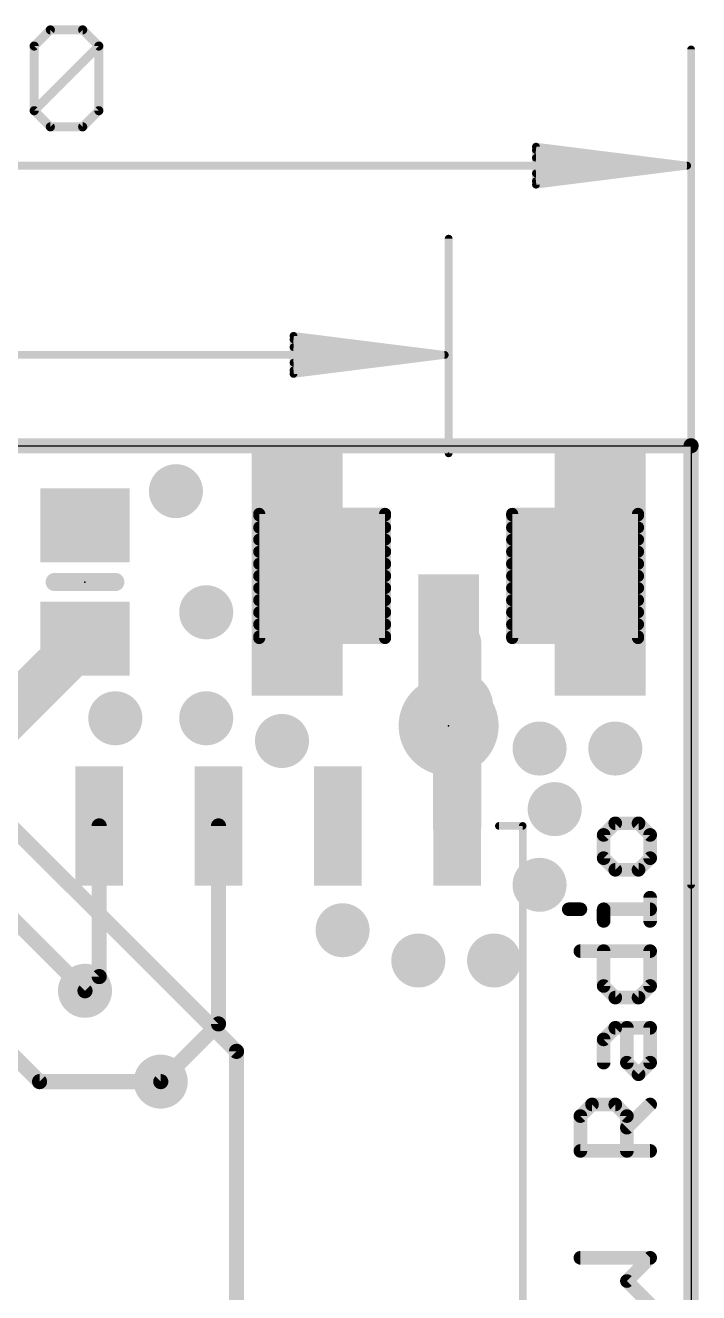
# Model space of a CAD drawing. Extents: x -7.1 to 25.8, y -5.3 to 36.3.
# Drawn here: x 14.49 to 25.78, y 15 to 36.26 of the extents above; entities that cross this region are included whole.
import ezdxf

# ---------------------------------------------------------------- set-up
doc = ezdxf.new("R2010")
doc.units = 0
for name, color, linetype in [('1', 12, 'CONTINUOUS'), ('16', 132, 'CONTINUOUS'), ('17', 110, 'CONTINUOUS'), ('18', 110, 'CONTINUOUS'), ('20', 53, 'CONTINUOUS'), ('21', 40, 'CONTINUOUS'), ('23', 53, 'CONTINUOUS'), ('47', 253, 'CONTINUOUS')]:
    doc.layers.add(name, color=color, linetype=linetype)

# ---------------------------------------------------------------- blocks, each defined once
blk = doc.blocks.new('RECT')
blk.add_solid([(-0.5, -0.5), (0.5, -0.5), (-0.5, 0.5), (0.5, 0.5)])
blk = doc.blocks.new('ROUNDP')
at = {"const_width": 0.5}
blk.add_lwpolyline([(0, -0.25, 1), (0, 0.25, 1), (0, -0.25)], format="xyb", dxfattribs=at)
blk = doc.blocks.new('ROUNDV')
at = {"const_width": 0.5}
blk.add_lwpolyline([(0, -0.25, 1), (0, 0.25, 1), (0, -0.25)], format="xyb", dxfattribs=at)

msp = doc.modelspace()

# ---------------------------------------------------------------- linework, layer by layer
at = {"layer": '1'}
for points, const_width in [([(0.254, 29.21), (25.654, 29.21)], 0.254), ([(25.654, 29.21), (25.654, 0)], 0.254), ([(18.415, 25.9842), (18.415, 28.067)], 0.2032), ([(18.415, 28.067), (20.5248, 28.067)], 0.2032), ([(18.415, 28.0416), (20.5248, 28.0416)], 0.2032), ([(20.5248, 28.067), (20.5248, 25.9842)], 0.2032), ([(22.6552, 28.067), (24.765, 28.067)], 0.2032), ([(22.6552, 25.9842), (22.6552, 28.067)], 0.2032), ([(22.6552, 28.0416), (24.765, 28.0416)], 0.2032), ([(24.765, 28.067), (24.765, 25.9842)], 0.2032), ([(18.415, 27.8384), (20.5248, 27.8384)], 0.2032), ([(22.6552, 27.8384), (24.765, 27.8384)], 0.2032), ([(18.415, 27.6352), (20.5248, 27.6352)], 0.2032), ([(22.6552, 27.6352), (24.765, 27.6352)], 0.2032), ([(18.415, 27.432), (20.5248, 27.432)], 0.2032), ([(22.6552, 27.432), (24.765, 27.432)], 0.2032), ([(18.415, 27.2288), (20.5248, 27.2288)], 0.2032), ([(22.6552, 27.2288), (24.765, 27.2288)], 0.2032), ([(18.415, 27.0256), (20.5248, 27.0256)], 0.2032), ([(22.6552, 27.0256), (24.765, 27.0256)], 0.2032), ([(18.415, 26.8224), (20.5248, 26.8224)], 0.2032), ([(22.6552, 26.8224), (24.765, 26.8224)], 0.2032), ([(18.415, 26.6192), (20.5248, 26.6192)], 0.2032), ([(22.6552, 26.6192), (24.765, 26.6192)], 0.2032), ([(13.732, 24.212), (15.494, 25.974)], 0.8128), ([(18.415, 26.416), (20.5248, 26.416)], 0.2032), ([(21.732, 25.893), (21.59, 26.035)], 0.8128), ([(22.6552, 26.416), (24.765, 26.416)], 0.2032), ([(18.415, 26.2128), (20.5248, 26.2128)], 0.2032), ([(21.732, 22.832), (21.732, 25.893)], 0.8128), ([(21.59, 24.511), (21.59, 26.035)], 0.4064), ([(22.6552, 26.2128), (24.765, 26.2128)], 0.2032), ([(18.415, 26.0096), (20.5248, 26.0096)], 0.2032), ([(20.5248, 25.9842), (18.415, 25.9842)], 0.2032), ([(22.6552, 26.0096), (24.765, 26.0096)], 0.2032), ([(24.765, 25.9842), (22.6552, 25.9842)], 0.2032), ([(15.732, 20.304), (15.732, 22.832)], 0.254), ([(17.732, 19.51), (17.732, 22.832)], 0.254), ([(15.494, 20.066), (15.732, 20.304)], 0.254), ([(16.764, 18.542), (17.732, 19.51)], 0.254)]:
    msp.add_lwpolyline(points, dxfattribs=dict(at, const_width=const_width))
for points, const_width in [([(25.7175, 29.21, 1), (25.5905, 29.21)], 0.127), ([(25.654, 29.1465, 1), (25.654, 29.2735)], 0.127), ([(18.4658, 28.067, 1), (18.3642, 28.067)], 0.1016), ([(18.415, 28.1178, 1), (18.415, 28.0162)], 0.1016), ([(18.415, 28.0924, 1), (18.415, 27.9908)], 0.1016), ([(20.5756, 28.067, 1), (20.474, 28.067)], 0.1016), ([(20.5248, 28.0162, 1), (20.5248, 28.1178)], 0.1016), ([(20.5248, 27.9908, 1), (20.5248, 28.0924)], 0.1016), ([(22.6552, 28.1178, 1), (22.6552, 28.0162)], 0.1016), ([(22.706, 28.067, 1), (22.6044, 28.067)], 0.1016), ([(22.6552, 28.0924, 1), (22.6552, 27.9908)], 0.1016), ([(24.8158, 28.067, 1), (24.7142, 28.067)], 0.1016), ([(24.765, 28.0162, 1), (24.765, 28.1178)], 0.1016), ([(24.765, 27.9908, 1), (24.765, 28.0924)], 0.1016), ([(18.415, 27.8892, 1), (18.415, 27.7876)], 0.1016), ([(20.5248, 27.7876, 1), (20.5248, 27.8892)], 0.1016), ([(22.6552, 27.8892, 1), (22.6552, 27.7876)], 0.1016), ([(24.765, 27.7876, 1), (24.765, 27.8892)], 0.1016), ([(18.415, 27.686, 1), (18.415, 27.5844)], 0.1016), ([(20.5248, 27.5844, 1), (20.5248, 27.686)], 0.1016), ([(22.6552, 27.686, 1), (22.6552, 27.5844)], 0.1016), ([(24.765, 27.5844, 1), (24.765, 27.686)], 0.1016), ([(18.415, 27.4828, 1), (18.415, 27.3812)], 0.1016), ([(20.5248, 27.3812, 1), (20.5248, 27.4828)], 0.1016), ([(22.6552, 27.4828, 1), (22.6552, 27.3812)], 0.1016), ([(24.765, 27.3812, 1), (24.765, 27.4828)], 0.1016), ([(18.415, 27.2796, 1), (18.415, 27.178)], 0.1016), ([(20.5248, 27.178, 1), (20.5248, 27.2796)], 0.1016), ([(22.6552, 27.2796, 1), (22.6552, 27.178)], 0.1016), ([(24.765, 27.178, 1), (24.765, 27.2796)], 0.1016), ([(18.415, 27.0764, 1), (18.415, 26.9748)], 0.1016), ([(20.5248, 26.9748, 1), (20.5248, 27.0764)], 0.1016), ([(22.6552, 27.0764, 1), (22.6552, 26.9748)], 0.1016), ([(24.765, 26.9748, 1), (24.765, 27.0764)], 0.1016), ([(18.415, 26.8732, 1), (18.415, 26.7716)], 0.1016), ([(20.5248, 26.7716, 1), (20.5248, 26.8732)], 0.1016), ([(22.6552, 26.8732, 1), (22.6552, 26.7716)], 0.1016), ([(24.765, 26.7716, 1), (24.765, 26.8732)], 0.1016), ([(18.415, 26.67, 1), (18.415, 26.5684)], 0.1016), ([(20.5248, 26.5684, 1), (20.5248, 26.67)], 0.1016), ([(22.6552, 26.67, 1), (22.6552, 26.5684)], 0.1016), ([(24.765, 26.5684, 1), (24.765, 26.67)], 0.1016), ([(15.6377, 25.8303, 1), (15.3503, 26.1177)], 0.4064), ([(18.415, 26.4668, 1), (18.415, 26.3652)], 0.1016), ([(20.5248, 26.3652, 1), (20.5248, 26.4668)], 0.1016), ([(21.7337, 26.1787, 1), (21.4463, 25.8913)], 0.4064), ([(22.6552, 26.4668, 1), (22.6552, 26.3652)], 0.1016), ([(24.765, 26.3652, 1), (24.765, 26.4668)], 0.1016), ([(18.415, 26.2636, 1), (18.415, 26.162)], 0.1016), ([(20.5248, 26.162, 1), (20.5248, 26.2636)], 0.1016), ([(21.9352, 25.893, 1), (21.5288, 25.893)], 0.4064), ([(21.5883, 25.7493, 1), (21.8757, 26.0367)], 0.4064), ([(21.6916, 26.035, 1), (21.4884, 26.035)], 0.2032), ([(22.6552, 26.2636, 1), (22.6552, 26.162)], 0.1016), ([(24.765, 26.162, 1), (24.765, 26.2636)], 0.1016), ([(18.415, 26.0604, 1), (18.415, 25.9588)], 0.1016), ([(18.415, 26.035, 1), (18.415, 25.9334)], 0.1016), ([(18.3642, 25.9842, 1), (18.4658, 25.9842)], 0.1016), ([(20.474, 25.9842, 1), (20.5756, 25.9842)], 0.1016), ([(20.5248, 25.9588, 1), (20.5248, 26.0604)], 0.1016), ([(20.5248, 25.9334, 1), (20.5248, 26.035)], 0.1016), ([(22.6552, 26.0604, 1), (22.6552, 25.9588)], 0.1016), ([(22.6552, 26.035, 1), (22.6552, 25.9334)], 0.1016), ([(22.6044, 25.9842, 1), (22.706, 25.9842)], 0.1016), ([(24.7142, 25.9842, 1), (24.8158, 25.9842)], 0.1016), ([(24.765, 25.9588, 1), (24.765, 26.0604)], 0.1016), ([(24.765, 25.9334, 1), (24.765, 26.035)], 0.1016), ([(21.4884, 24.511, 1), (21.6916, 24.511)], 0.2032), ([(21.5288, 22.832, 1), (21.9352, 22.832)], 0.4064), ([(15.7955, 22.832, 1), (15.6685, 22.832)], 0.127), ([(17.7955, 22.832, 1), (17.6685, 22.832)], 0.127), ([(15.7769, 20.2591, 1), (15.6871, 20.3489)], 0.127), ([(15.6685, 20.304, 1), (15.7955, 20.304)], 0.127), ([(15.4491, 20.1109, 1), (15.5389, 20.0211)], 0.127), ([(17.6685, 19.51, 1), (17.7955, 19.51)], 0.127), ([(17.7769, 19.4651, 1), (17.6871, 19.5549)], 0.127), ([(16.7191, 18.5869, 1), (16.8089, 18.4971)], 0.127)]:
    msp.add_lwpolyline(points, format="xyb", dxfattribs=dict(at, const_width=const_width))
at = {"layer": '16', "const_width": 0.254}
for points in [[(0.254, 29.21), (25.654, 29.21)], [(25.654, 29.21), (25.654, 0)], [(10.16, 25.4), (15.494, 20.066)], [(12.7, 24.384), (18.034, 19.05)], [(14.224, 19.05), (14.732, 18.542)], [(18.034, 19.05), (18.034, 10.922)], [(14.732, 18.542), (16.764, 18.542)]]:
    msp.add_lwpolyline(points, dxfattribs=at)
at = {"layer": '16', "const_width": 0.127}
for points in [[(25.7175, 29.21, 1), (25.5905, 29.21)], [(25.654, 29.1465, 1), (25.654, 29.2735)], [(15.4491, 20.0211, 1), (15.5389, 20.1109)], [(18.0975, 19.05, 1), (17.9705, 19.05)], [(17.9891, 19.0051, 1), (18.0789, 19.0949)], [(14.732, 18.6055, 1), (14.732, 18.4785)], [(14.6871, 18.4971, 1), (14.7769, 18.5869)], [(16.764, 18.4785, 1), (16.764, 18.6055)]]:
    msp.add_lwpolyline(points, format="xyb", dxfattribs=at)
at = {"layer": '20'}
for p, q in [((2.794, 29.21), (25.654, 29.21)), ((25.654, 29.21), (25.654, 2.54))]:
    msp.add_line(p, q, dxfattribs=at)
at = {"layer": '21'}
for points, const_width in [([(14.986, 26.924), (16.002, 26.924)], 0.3048), ([(24.3835, 22.8755), (24.1886, 22.6806)], 0.2286), ([(24.7733, 22.8755), (24.3835, 22.8755)], 0.2286), ([(24.9682, 22.6806), (24.7733, 22.8755)], 0.2286), ([(22.832, 22.832), (22.432, 22.832)], 0.127), ([(22.832, 6.632), (22.832, 22.832)], 0.127), ([(24.1886, 22.6806), (24.1886, 22.2908)], 0.2286), ([(24.9682, 22.2908), (24.9682, 22.6806)], 0.2286), ([(24.1886, 22.2908), (24.3835, 22.0959)], 0.2286), ([(24.7733, 22.0959), (24.9682, 22.2908)], 0.2286), ([(24.3835, 22.0959), (24.7733, 22.0959)], 0.2286), ([(24.9682, 21.2384), (24.9682, 21.6282)], 0.2286), ([(23.6039, 21.4333), (23.7988, 21.4333)], 0.2286), ([(24.1886, 21.2384), (24.1886, 21.4333)], 0.2286), ([(24.1886, 21.4333), (24.9682, 21.4333)], 0.2286), ([(23.7988, 20.7316), (24.9682, 20.7316)], 0.2286), ([(24.1886, 20.1469), (24.1886, 20.7316)], 0.2286), ([(24.9682, 20.7316), (24.9682, 20.1469)], 0.2286), ([(24.3835, 19.952), (24.1886, 20.1469)], 0.2286), ([(24.9682, 20.1469), (24.7733, 19.952)], 0.2286), ([(24.7733, 19.952), (24.3835, 19.952)], 0.2286), ([(24.1886, 19.2504), (24.3835, 19.4453)], 0.2286), ([(24.1886, 18.8606), (24.1886, 19.2504)], 0.2286), ([(24.3835, 19.4453), (24.9682, 19.4453)], 0.2286), ([(24.5784, 18.8606), (24.5784, 19.4453)], 0.2286), ([(24.9682, 19.4453), (24.9682, 18.8606)], 0.2286), ([(24.7733, 18.6657), (24.5784, 18.8606)], 0.2286), ([(24.9682, 18.8606), (24.7733, 18.6657)], 0.2286), ([(23.7988, 17.9641), (23.9937, 18.159)], 0.2286), ([(23.7988, 17.3794), (23.7988, 17.9641)], 0.2286), ([(23.9937, 18.159), (24.3835, 18.159)], 0.2286), ([(24.3835, 18.159), (24.5784, 17.9641)], 0.2286), ([(24.5784, 17.7691), (24.9682, 18.159)], 0.2286), ([(24.5784, 17.9641), (24.5784, 17.3794)], 0.2286), ([(24.9682, 17.3794), (23.7988, 17.3794)], 0.2286), ([(24.9682, 15.5863), (23.7988, 15.5863)], 0.2286), ([(24.5784, 15.1965), (24.9682, 15.5863)], 0.2286), ([(24.9682, 14.8067), (24.5784, 15.1965)], 0.2286)]:
    msp.add_lwpolyline(points, dxfattribs=dict(at, const_width=const_width))
for points, const_width in [([(14.986, 27.0002, 1), (14.986, 26.8478)], 0.1524), ([(16.002, 26.8478, 1), (16.002, 27.0002)], 0.1524), ([(21.732, 24.532, 1), (21.732, 25.132, 1), (21.732, 24.532)], 0.6096), ([(24.3835, 22.9327, 1), (24.3835, 22.8184)], 0.1143), ([(24.4239, 22.8351, 1), (24.3431, 22.9159)], 0.1143), ([(24.8137, 22.9159, 1), (24.7329, 22.8351)], 0.1143), ([(24.7733, 22.8184, 1), (24.7733, 22.9327)], 0.1143), ([(22.432, 22.8637, 1), (22.432, 22.8003)], 0.0635), ([(22.8637, 22.832, 1), (22.8003, 22.832)], 0.0635), ([(22.832, 22.8003, 1), (22.832, 22.8637)], 0.0635), ([(24.2458, 22.6806, 1), (24.1315, 22.6806)], 0.1143), ([(24.1482, 22.721, 1), (24.229, 22.6402)], 0.1143), ([(25.0253, 22.6806, 1), (24.911, 22.6806)], 0.1143), ([(24.9278, 22.6402, 1), (25.0086, 22.721)], 0.1143), ([(24.229, 22.3312, 1), (24.1482, 22.2504)], 0.1143), ([(24.1315, 22.2908, 1), (24.2458, 22.2908)], 0.1143), ([(24.911, 22.2908, 1), (25.0253, 22.2908)], 0.1143), ([(25.0086, 22.2504, 1), (24.9278, 22.3312)], 0.1143), ([(24.3835, 22.1531, 1), (24.3835, 22.0388)], 0.1143), ([(24.3431, 22.0555, 1), (24.4239, 22.1363)], 0.1143), ([(24.7329, 22.1363, 1), (24.8137, 22.0555)], 0.1143), ([(24.7733, 22.0388, 1), (24.7733, 22.1531)], 0.1143), ([(25.0253, 21.6282, 1), (24.911, 21.6282)], 0.1143), ([(23.6039, 21.4904, 1), (23.6039, 21.3761)], 0.1143), ([(23.7988, 21.3761, 1), (23.7988, 21.4904)], 0.1143), ([(24.2458, 21.4333, 1), (24.1315, 21.4333)], 0.1143), ([(24.1886, 21.4904, 1), (24.1886, 21.3761)], 0.1143), ([(24.9682, 21.3761, 1), (24.9682, 21.4904)], 0.1143), ([(24.1315, 21.2384, 1), (24.2458, 21.2384)], 0.1143), ([(24.911, 21.2384, 1), (25.0253, 21.2384)], 0.1143), ([(23.7988, 20.7888, 1), (23.7988, 20.6745)], 0.1143), ([(24.2458, 20.7316, 1), (24.1315, 20.7316)], 0.1143), ([(25.0253, 20.7316, 1), (24.911, 20.7316)], 0.1143), ([(24.9682, 20.6745, 1), (24.9682, 20.7888)], 0.1143), ([(24.229, 20.1873, 1), (24.1482, 20.1065)], 0.1143), ([(24.1315, 20.1469, 1), (24.2458, 20.1469)], 0.1143), ([(24.911, 20.1469, 1), (25.0253, 20.1469)], 0.1143), ([(25.0086, 20.1065, 1), (24.9278, 20.1873)], 0.1143), ([(24.3835, 20.0092, 1), (24.3835, 19.8949)], 0.1143), ([(24.3431, 19.9116, 1), (24.4239, 19.9924)], 0.1143), ([(24.7329, 19.9924, 1), (24.8137, 19.9116)], 0.1143), ([(24.7733, 19.8949, 1), (24.7733, 20.0092)], 0.1143), ([(24.2458, 19.2504, 1), (24.1315, 19.2504)], 0.1143), ([(24.1482, 19.2908, 1), (24.229, 19.21)], 0.1143), ([(24.3835, 19.5024, 1), (24.3835, 19.3881)], 0.1143), ([(24.4239, 19.4049, 1), (24.3431, 19.4857)], 0.1143), ([(24.6356, 19.4453, 1), (24.5213, 19.4453)], 0.1143), ([(25.0253, 19.4453, 1), (24.911, 19.4453)], 0.1143), ([(24.9682, 19.3881, 1), (24.9682, 19.5024)], 0.1143), ([(24.6188, 18.901, 1), (24.538, 18.8202)], 0.1143), ([(25.0086, 18.8202, 1), (24.9278, 18.901)], 0.1143), ([(24.1315, 18.8606, 1), (24.2458, 18.8606)], 0.1143), ([(24.5213, 18.8606, 1), (24.6356, 18.8606)], 0.1143), ([(24.7329, 18.7061, 1), (24.8137, 18.6253)], 0.1143), ([(24.7329, 18.6253, 1), (24.8137, 18.7061)], 0.1143), ([(24.911, 18.8606, 1), (25.0253, 18.8606)], 0.1143), ([(23.856, 17.9641, 1), (23.7417, 17.9641)], 0.1143), ([(23.9937, 18.2161, 1), (23.9937, 18.1018)], 0.1143), ([(24.0341, 18.1185, 1), (23.9533, 18.1994)], 0.1143), ([(24.4239, 18.1994, 1), (24.3431, 18.1185)], 0.1143), ([(24.3835, 18.1018, 1), (24.3835, 18.2161)], 0.1143), ([(24.6356, 17.9641, 1), (24.5213, 17.9641)], 0.1143), ([(25.0086, 18.1185, 1), (24.9278, 18.1994)], 0.1143), ([(23.7584, 18.0045, 1), (23.8392, 17.9236)], 0.1143), ([(24.538, 17.8096, 1), (24.6188, 17.7287)], 0.1143), ([(24.538, 17.9236, 1), (24.6188, 18.0045)], 0.1143), ([(23.7988, 17.4365, 1), (23.7988, 17.3222)], 0.1143), ([(23.7417, 17.3794, 1), (23.856, 17.3794)], 0.1143), ([(24.5213, 17.3794, 1), (24.6356, 17.3794)], 0.1143), ([(24.9682, 17.3222, 1), (24.9682, 17.4365)], 0.1143), ([(23.7988, 15.6434, 1), (23.7988, 15.5291)], 0.1143), ([(25.0086, 15.5459, 1), (24.9278, 15.6267)], 0.1143), ([(24.9682, 15.5291, 1), (24.9682, 15.6434)], 0.1143), ([(24.6188, 15.2369, 1), (24.538, 15.1561)], 0.1143), ([(24.538, 15.2369, 1), (24.6188, 15.1561)], 0.1143)]:
    msp.add_lwpolyline(points, format="xyb", dxfattribs=dict(at, const_width=const_width))
at = {"layer": '23'}
for p in [(21.59, 29.083), (15.494, 26.924), (21.59, 24.511)]:
    msp.add_point(p, dxfattribs=at)
at = {"layer": '47'}
for points, const_width in [([(14.6417, 35.9155), (14.9129, 36.1867)], 0.1524), ([(14.9129, 36.1867), (15.4552, 36.1867)], 0.1524), ([(15.4552, 36.1867), (15.7264, 35.9155)], 0.1524), ([(14.6417, 34.8309), (14.6417, 35.9155)], 0.1524), ([(14.6417, 34.8309), (15.7264, 35.9155)], 0.1524), ([(15.7264, 35.9155), (15.7264, 34.8309)], 0.1524), ([(25.654, 21.844), (25.654, 35.859)], 0.13), ([(14.9129, 34.5597), (14.6417, 34.8309)], 0.1524), ([(15.7264, 34.8309), (15.4552, 34.5597)], 0.1524), ([(15.4552, 34.5597), (14.9129, 34.5597)], 0.1524), ([(25.589, 33.909), (23.054, 34.2282)], 0.13), ([(23.054, 34.2282), (23.054, 33.5898)], 0.13), ([(25.589, 33.909), (23.054, 34.169)], 0.13), ([(25.589, 33.909), (23.054, 34.039)], 0.13), ([(0.319, 33.909), (25.589, 33.909)], 0.13), ([(23.054, 33.5898), (25.589, 33.909)], 0.13), ([(23.054, 33.779), (25.589, 33.909)], 0.13), ([(23.054, 33.649), (25.589, 33.909)], 0.13), ([(21.59, 29.083), (21.59, 32.684)], 0.13), ([(21.525, 30.734), (18.99, 31.0532)], 0.13), ([(18.99, 31.0532), (18.99, 30.4148)], 0.13), ([(21.525, 30.734), (18.99, 30.994)], 0.13), ([(21.525, 30.734), (18.99, 30.864)], 0.13), ([(0.319, 30.734), (21.525, 30.734)], 0.13), ([(18.99, 30.4148), (21.525, 30.734)], 0.13), ([(18.99, 30.604), (21.525, 30.734)], 0.13), ([(18.99, 30.474), (21.525, 30.734)], 0.13)]:
    msp.add_lwpolyline(points, dxfattribs=dict(at, const_width=const_width))
for points, const_width in [([(14.9129, 36.2248, 1), (14.9129, 36.1486)], 0.0762), ([(14.9398, 36.1597, 1), (14.8859, 36.2136)], 0.0762), ([(15.4821, 36.2136, 1), (15.4283, 36.1597)], 0.0762), ([(15.4552, 36.1486, 1), (15.4552, 36.2248)], 0.0762), ([(14.6798, 35.9155, 1), (14.6036, 35.9155)], 0.0762), ([(14.6148, 35.9425, 1), (14.6686, 35.8886)], 0.0762), ([(15.7645, 35.9155, 1), (15.6883, 35.9155)], 0.0762), ([(15.7533, 35.8886, 1), (15.6994, 35.9425)], 0.0762), ([(15.6994, 35.8886, 1), (15.7533, 35.9425)], 0.0762), ([(25.6865, 35.859, 1), (25.6215, 35.859)], 0.065), ([(14.6686, 34.8578, 1), (14.6148, 34.8039)], 0.0762), ([(14.6148, 34.8578, 1), (14.6686, 34.8039)], 0.0762), ([(14.6036, 34.8309, 1), (14.6798, 34.8309)], 0.0762), ([(15.6883, 34.8309, 1), (15.7645, 34.8309)], 0.0762), ([(15.7533, 34.8039, 1), (15.6994, 34.8578)], 0.0762), ([(14.9129, 34.5978, 1), (14.9129, 34.5216)], 0.0762), ([(14.8859, 34.5328, 1), (14.9398, 34.5866)], 0.0762), ([(15.4283, 34.5866, 1), (15.4821, 34.5328)], 0.0762), ([(15.4552, 34.5216, 1), (15.4552, 34.5978)], 0.0762), ([(23.0581, 34.2605, 1), (23.0499, 34.196)], 0.065), ([(23.0865, 34.2282, 1), (23.0215, 34.2282)], 0.065), ([(23.0573, 34.2013, 1), (23.0507, 34.1367)], 0.065), ([(23.0557, 34.0715, 1), (23.0523, 34.0065)], 0.065), ([(23.0523, 33.8115, 1), (23.0557, 33.7465)], 0.065), ([(25.5931, 33.8768, 1), (25.5849, 33.9412)], 0.065), ([(25.5849, 33.8768, 1), (25.5931, 33.9412)], 0.065), ([(25.5923, 33.8767, 1), (25.5857, 33.9413)], 0.065), ([(25.5857, 33.8767, 1), (25.5923, 33.9413)], 0.065), ([(25.5873, 33.8765, 1), (25.5907, 33.9415)], 0.065), ([(25.5907, 33.8765, 1), (25.5873, 33.9415)], 0.065), ([(25.589, 33.8765, 1), (25.589, 33.9415)], 0.065), ([(23.0507, 33.6813, 1), (23.0573, 33.6167)], 0.065), ([(23.0499, 33.622, 1), (23.0581, 33.5575)], 0.065), ([(23.0215, 33.5898, 1), (23.0865, 33.5898)], 0.065), ([(21.6225, 32.684, 1), (21.5575, 32.684)], 0.065), ([(18.9941, 31.0855, 1), (18.9859, 31.021)], 0.065), ([(19.0225, 31.0532, 1), (18.9575, 31.0532)], 0.065), ([(18.9933, 31.0263, 1), (18.9867, 30.9617)], 0.065), ([(18.9917, 30.8965, 1), (18.9883, 30.8315)], 0.065), ([(18.9883, 30.6365, 1), (18.9917, 30.5715)], 0.065), ([(21.5291, 30.7018, 1), (21.5209, 30.7662)], 0.065), ([(21.5209, 30.7018, 1), (21.5291, 30.7662)], 0.065), ([(21.5283, 30.7017, 1), (21.5217, 30.7663)], 0.065), ([(21.5217, 30.7017, 1), (21.5283, 30.7663)], 0.065), ([(21.5233, 30.7015, 1), (21.5267, 30.7665)], 0.065), ([(21.5267, 30.7015, 1), (21.5233, 30.7665)], 0.065), ([(21.525, 30.7015, 1), (21.525, 30.7665)], 0.065), ([(18.9867, 30.5063, 1), (18.9933, 30.4417)], 0.065), ([(18.9859, 30.447, 1), (18.9941, 30.3825)], 0.065), ([(18.9575, 30.4148, 1), (19.0225, 30.4148)], 0.065), ([(21.5575, 29.083, 1), (21.6225, 29.083)], 0.065), ([(25.6215, 21.844, 1), (25.6865, 21.844)], 0.065)]:
    msp.add_lwpolyline(points, format="xyb", dxfattribs=dict(at, const_width=const_width))

# ---------------------------------------------------------------- block references
at = {"layer": '1'}
for p, xscale, yscale in [((19.05, 27.051), 1.524, 4.064), ((24.13, 27.051), 1.524, 4.064), ((21.59, 26.035), 1.016, 2.032)]:
    msp.add_blockref('RECT', p, dxfattribs=dict(at, xscale=xscale, yscale=yscale))
for p, xscale, yscale, rotation in [((15.494, 27.874), 1.24, 1.5, 90), ((15.494, 25.974), 1.24, 1.5, 90), ((15.732, 22.832), 2, 0.8, 270), ((17.732, 22.832), 2, 0.8, 270), ((19.732, 22.832), 2, 0.8, 270), ((21.732, 22.832), 2, 0.8, 270)]:
    msp.add_blockref('RECT', p, dxfattribs=dict(at, xscale=xscale, yscale=yscale, rotation=rotation))
at = {"layer": '16', "xscale": 1.524, "yscale": 4.064}
for p in [(19.05, 27.051), (24.13, 27.051)]:
    msp.add_blockref('RECT', p, dxfattribs=at)
at = {"layer": '17', "xscale": 1.6764, "yscale": 1.6764, "rotation": 90}
msp.add_blockref('ROUNDP', (21.59, 24.511), dxfattribs=at)
msp.add_blockref('ROUNDP', (21.59, 24.511), dxfattribs=at)
at = {"layer": '18', "xscale": 0.9064, "yscale": 0.9064}
for p in [(17.018, 28.448), (17.018, 28.448), (17.526, 26.416), (17.526, 26.416), (16.002, 24.638), (16.002, 24.638), (17.526, 24.638), (17.526, 24.638), (18.796, 24.257), (18.796, 24.257), (23.114, 24.13), (23.114, 24.13), (24.384, 24.13), (24.384, 24.13), (23.368, 23.114), (23.368, 23.114), (23.114, 21.844), (23.114, 21.844), (19.812, 21.082), (19.812, 21.082), (21.082, 20.574), (21.082, 20.574), (22.352, 20.574), (22.352, 20.574), (15.494, 20.066), (15.494, 20.066), (16.764, 18.542), (16.764, 18.542)]:
    msp.add_blockref('ROUNDV', p, dxfattribs=at)

doc.saveas('drawing.dxf')
